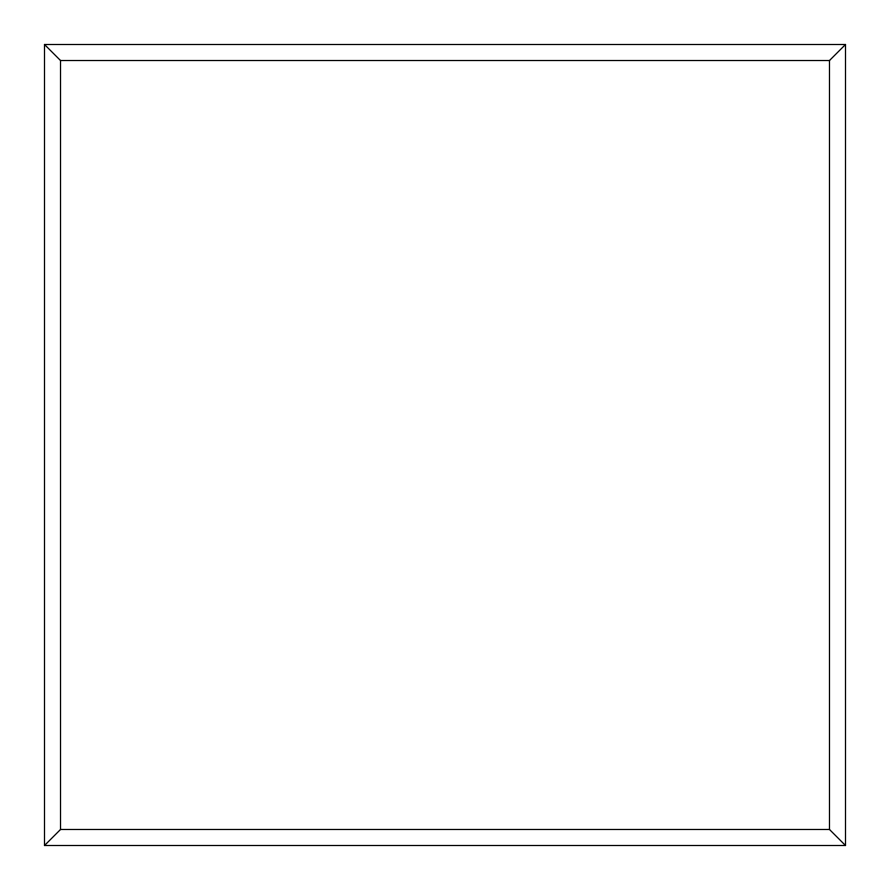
<?xml version="1.0" encoding="UTF-8"?>
<svg xmlns="http://www.w3.org/2000/svg" width="890" height="890" viewBox="0 0 890 890"><rect width="100%" height="100%" fill="white"/><g stroke="black" fill="none" stroke-linecap="round" stroke-linejoin="round"><path stroke-width="1.33" d="M44.5 845.5L60.52 829.48L60.52 60.52L44.5 44.5L44.5 845.5L845.5 845.5L845.5 44.5L44.5 44.5M60.52 60.52L829.48 60.52L845.5 44.5M60.52 829.48L829.48 829.48L845.5 845.5M829.48 60.52L829.48 829.48"/></g></svg>
